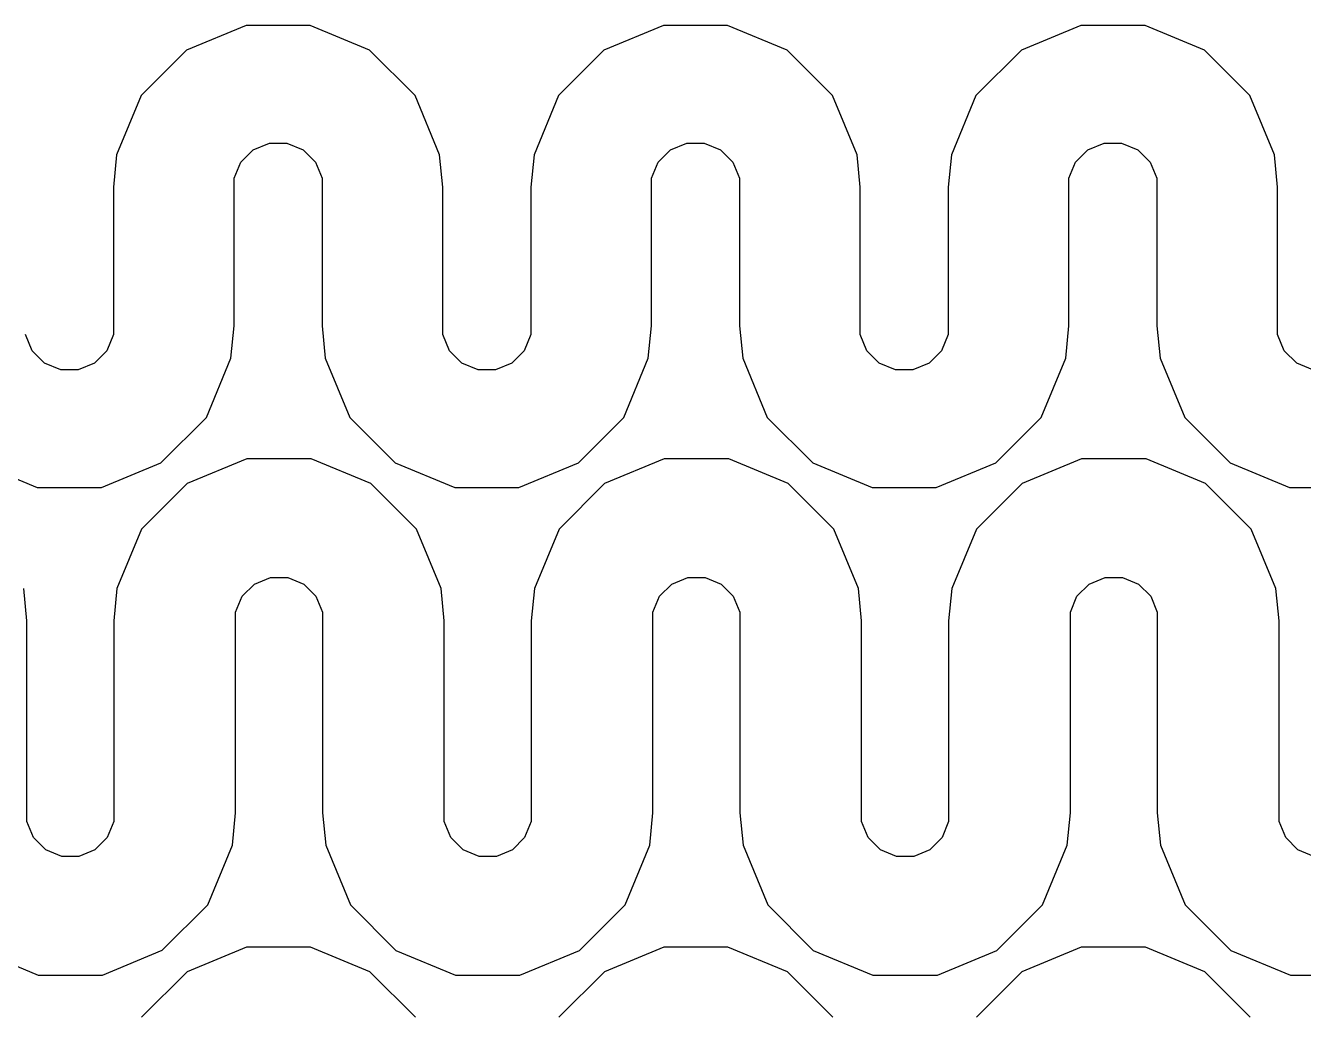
# Model space of a CAD drawing. Header units: metres. Extents: x 0 to 117, y 0 to 64.
# Drawn here: x 54.455 to 59.121, y 32.18 to 35.783 of the extents above; entities that cross this region are included whole.
import ezdxf

# ---------------------------------------------------------------- set-up
doc = ezdxf.new("R2010")
doc.units = ezdxf.units.M

msp = doc.modelspace()

# ---------------------------------------------------------------- linework, layer by layer
for points in [[(59.1551, 34.5257), (59.0959, 34.5501), (59.0507, 34.5953), (59.0263, 34.6542), (59.0263, 35.193), (59.0263, 35.193), (59.0263, 35.193), (59.0263, 35.193), (59.0146, 35.3101), (59.0146, 35.3101), (59.0146, 35.3101), (59.0146, 35.3101), (59.0146, 35.3101), (59.0146, 35.3101), (59.0146, 35.3101), (59.0146, 35.3101), (58.925, 35.527), (58.925, 35.527), (58.925, 35.527), (58.925, 35.527), (58.925, 35.527), (58.925, 35.527), (58.925, 35.527), (58.925, 35.527), (58.925, 35.527), (58.925, 35.527), (58.7591, 35.6928), (58.7591, 35.6928), (58.7591, 35.6928), (58.7591, 35.6928), (58.7591, 35.6928), (58.7591, 35.6928), (58.7591, 35.6928), (58.7591, 35.6928), (58.7591, 35.6928), (58.7591, 35.6928), (58.5422, 35.7825), (58.5422, 35.7825), (58.5422, 35.7825), (58.5422, 35.7825), (58.5422, 35.7825), (58.5422, 35.7825), (58.5422, 35.7825), (58.5422, 35.7825), (58.5422, 35.7825), (58.5422, 35.7825), (58.3077, 35.7825), (58.3077, 35.7825), (58.3077, 35.7825), (58.3077, 35.7825), (58.3077, 35.7825), (58.3077, 35.7825), (58.3077, 35.7825), (58.3077, 35.7825), (58.3077, 35.7825), (58.3077, 35.7825), (58.0908, 35.6928), (58.0908, 35.6928), (58.0908, 35.6928), (58.0908, 35.6928), (58.0908, 35.6928), (58.0908, 35.6928), (58.0908, 35.6928), (58.0908, 35.6928), (58.0908, 35.6928), (58.0908, 35.6928), (57.925, 35.527), (57.925, 35.527), (57.925, 35.527), (57.925, 35.527), (57.925, 35.527), (57.925, 35.527), (57.925, 35.527), (57.925, 35.527), (57.925, 35.527), (57.925, 35.527), (57.8353, 35.3101), (57.8353, 35.3101), (57.8353, 35.3101), (57.8353, 35.3101), (57.8353, 35.3101), (57.8353, 35.3101), (57.8353, 35.3101), (57.8353, 35.3101), (57.8236, 35.193), (57.8236, 35.193), (57.8236, 35.193), (57.8236, 35.193), (57.8236, 34.6542), (57.7992, 34.5953), (57.754, 34.5501), (57.6948, 34.5255), (57.6308, 34.5255), (57.5719, 34.5501), (57.5267, 34.5953), (57.5023, 34.6542), (57.5023, 35.193), (57.5023, 35.193), (57.5023, 35.193), (57.5023, 35.193), (57.4906, 35.3101), (57.4906, 35.3101), (57.4906, 35.3101), (57.4906, 35.3101), (57.4906, 35.3101), (57.4906, 35.3101), (57.4906, 35.3101), (57.4906, 35.3101), (57.401, 35.527), (57.401, 35.527), (57.401, 35.527), (57.401, 35.527), (57.401, 35.527), (57.401, 35.527), (57.401, 35.527), (57.401, 35.527), (57.401, 35.527), (57.401, 35.527), (57.2351, 35.6928), (57.2351, 35.6928), (57.2351, 35.6928), (57.2351, 35.6928), (57.2351, 35.6928), (57.2351, 35.6928), (57.2351, 35.6928), (57.2351, 35.6928), (57.2351, 35.6928), (57.2351, 35.6928), (57.0182, 35.7825), (57.0182, 35.7825), (57.0182, 35.7825), (57.0182, 35.7825), (57.0182, 35.7825), (57.0182, 35.7825), (57.0182, 35.7825), (57.0182, 35.7825), (57.0182, 35.7825), (57.0182, 35.7825), (56.7837, 35.7825), (56.7837, 35.7825), (56.7837, 35.7825), (56.7837, 35.7825), (56.7837, 35.7825), (56.7837, 35.7825), (56.7837, 35.7825), (56.7837, 35.7825), (56.7837, 35.7825), (56.7837, 35.7825), (56.5668, 35.6928), (56.5668, 35.6928), (56.5668, 35.6928), (56.5668, 35.6928), (56.5668, 35.6928), (56.5668, 35.6928), (56.5668, 35.6928), (56.5668, 35.6928), (56.5668, 35.6928), (56.5668, 35.6928), (56.401, 35.527), (56.401, 35.527), (56.401, 35.527), (56.401, 35.527), (56.401, 35.527), (56.401, 35.527), (56.401, 35.527), (56.401, 35.527), (56.401, 35.527), (56.401, 35.527), (56.3113, 35.3101), (56.3113, 35.3101), (56.3113, 35.3101), (56.3113, 35.3101), (56.3113, 35.3101), (56.3113, 35.3101), (56.3113, 35.3101), (56.3113, 35.3101), (56.2996, 35.193), (56.2996, 35.193), (56.2996, 35.193), (56.2996, 35.193), (56.2996, 34.6542), (56.2752, 34.5953), (56.23, 34.5501), (56.1708, 34.5255), (56.1071, 34.5255), (56.0479, 34.5501), (56.0027, 34.5953), (55.9783, 34.6542), (55.9783, 35.193), (55.9783, 35.193), (55.9783, 35.193), (55.9783, 35.193), (55.9666, 35.3101), (55.9666, 35.3101), (55.9666, 35.3101), (55.9666, 35.3101), (55.9666, 35.3101), (55.9666, 35.3101), (55.9666, 35.3101), (55.9666, 35.3101), (55.877, 35.527), (55.877, 35.527), (55.877, 35.527), (55.877, 35.527), (55.877, 35.527), (55.877, 35.527), (55.877, 35.527), (55.877, 35.527), (55.877, 35.527), (55.877, 35.527), (55.7111, 35.6928), (55.7111, 35.6928), (55.7111, 35.6928), (55.7111, 35.6928), (55.7111, 35.6928), (55.7111, 35.6928), (55.7111, 35.6928), (55.7111, 35.6928), (55.7111, 35.6928), (55.7111, 35.6928), (55.4942, 35.7825), (55.4942, 35.7825), (55.4942, 35.7825), (55.4942, 35.7825), (55.4942, 35.7825), (55.4942, 35.7825), (55.4942, 35.7825), (55.4942, 35.7825), (55.4942, 35.7825), (55.4942, 35.7825), (55.2597, 35.7825), (55.2597, 35.7825), (55.2597, 35.7825), (55.2597, 35.7825), (55.2597, 35.7825), (55.2597, 35.7825), (55.2597, 35.7825), (55.2597, 35.7825), (55.2597, 35.7825), (55.2597, 35.7825), (55.0428, 35.6928), (55.0428, 35.6928), (55.0428, 35.6928), (55.0428, 35.6928), (55.0428, 35.6928), (55.0428, 35.6928), (55.0428, 35.6928), (55.0428, 35.6928), (55.0428, 35.6928), (55.0428, 35.6928), (54.877, 35.527), (54.877, 35.527), (54.877, 35.527), (54.877, 35.527), (54.877, 35.527), (54.877, 35.527), (54.877, 35.527), (54.877, 35.527), (54.877, 35.527), (54.877, 35.527), (54.7873, 35.3101), (54.7873, 35.3101), (54.7873, 35.3101), (54.7873, 35.3101), (54.7873, 35.3101), (54.7873, 35.3101), (54.7873, 35.3101), (54.7873, 35.3101), (54.7756, 35.193), (54.7756, 35.193), (54.7756, 35.193), (54.7756, 35.193), (54.7756, 34.6542), (54.7512, 34.5953), (54.706, 34.5501), (54.6468, 34.5255), (54.5831, 34.5255), (54.5239, 34.5501), (54.4787, 34.5953), (54.4543, 34.6542)], [(54.2808, 34.1864), (54.4977, 34.0964), (54.4977, 34.0964), (54.4977, 34.0964), (54.4977, 34.0964), (54.4977, 34.0964), (54.4977, 34.0964), (54.4977, 34.0964), (54.4977, 34.0964), (54.4977, 34.0964), (54.4977, 34.0964), (54.7322, 34.0964), (54.7322, 34.0964), (54.7322, 34.0964), (54.7322, 34.0964), (54.7322, 34.0964), (54.7322, 34.0964), (54.7322, 34.0964), (54.7322, 34.0964), (54.7322, 34.0964), (54.7322, 34.0964), (54.9491, 34.1864), (54.9491, 34.1864), (54.9491, 34.1864), (54.9491, 34.1864), (54.9491, 34.1864), (54.9491, 34.1864), (54.9491, 34.1864), (54.9491, 34.1864), (54.9491, 34.1864), (54.9491, 34.1864), (55.115, 34.3522), (55.115, 34.3522), (55.115, 34.3522), (55.115, 34.3522), (55.115, 34.3522), (55.115, 34.3522), (55.115, 34.3522), (55.115, 34.3522), (55.115, 34.3522), (55.115, 34.3522), (55.2046, 34.5689), (55.2046, 34.5689), (55.2046, 34.5689), (55.2046, 34.5689), (55.2046, 34.5689), (55.2046, 34.5689), (55.2046, 34.5689), (55.2046, 34.5689), (55.2163, 34.6862), (55.2163, 34.6862), (55.2163, 34.6862), (55.2163, 34.6862), (55.2163, 35.225), (55.2407, 35.2839), (55.2859, 35.3291), (55.3451, 35.3535), (55.4088, 35.3535), (55.468, 35.3291), (55.5132, 35.2839), (55.5376, 35.225), (55.5376, 34.6862), (55.5376, 34.6862), (55.5376, 34.6862), (55.5376, 34.6862), (55.5493, 34.5689), (55.5493, 34.5689), (55.5493, 34.5689), (55.5493, 34.5689), (55.5493, 34.5689), (55.5493, 34.5689), (55.5493, 34.5689), (55.5493, 34.5689), (55.639, 34.3522), (55.639, 34.3522), (55.639, 34.3522), (55.639, 34.3522), (55.639, 34.3522), (55.639, 34.3522), (55.639, 34.3522), (55.639, 34.3522), (55.639, 34.3522), (55.639, 34.3522), (55.8048, 34.1864), (55.8048, 34.1864), (55.8048, 34.1864), (55.8048, 34.1864), (55.8048, 34.1864), (55.8048, 34.1864), (55.8048, 34.1864), (55.8048, 34.1864), (55.8048, 34.1864), (55.8048, 34.1864), (56.0217, 34.0964), (56.0217, 34.0964), (56.0217, 34.0964), (56.0217, 34.0964), (56.0217, 34.0964), (56.0217, 34.0964), (56.0217, 34.0964), (56.0217, 34.0964), (56.0217, 34.0964), (56.0217, 34.0964), (56.2562, 34.0964), (56.2562, 34.0964), (56.2562, 34.0964), (56.2562, 34.0964), (56.2562, 34.0964), (56.2562, 34.0964), (56.2562, 34.0964), (56.2562, 34.0964), (56.2562, 34.0964), (56.2562, 34.0964), (56.4731, 34.1864), (56.4731, 34.1864), (56.4731, 34.1864), (56.4731, 34.1864), (56.4731, 34.1864), (56.4731, 34.1864), (56.4731, 34.1864), (56.4731, 34.1864), (56.4731, 34.1864), (56.4731, 34.1864), (56.639, 34.3522), (56.639, 34.3522), (56.639, 34.3522), (56.639, 34.3522), (56.639, 34.3522), (56.639, 34.3522), (56.639, 34.3522), (56.639, 34.3522), (56.639, 34.3522), (56.639, 34.3522), (56.7286, 34.5689), (56.7286, 34.5689), (56.7286, 34.5689), (56.7286, 34.5689), (56.7286, 34.5689), (56.7286, 34.5689), (56.7286, 34.5689), (56.7286, 34.5689), (56.7403, 34.6862), (56.7403, 34.6862), (56.7403, 34.6862), (56.7403, 34.6862), (56.7403, 35.225), (56.7647, 35.2839), (56.8099, 35.3291), (56.8688, 35.3535), (56.9328, 35.3535), (56.992, 35.3291), (57.0372, 35.2839), (57.0616, 35.225), (57.0616, 34.6862), (57.0616, 34.6862), (57.0616, 34.6862), (57.0616, 34.6862), (57.0733, 34.5689), (57.0733, 34.5689), (57.0733, 34.5689), (57.0733, 34.5689), (57.0733, 34.5689), (57.0733, 34.5689), (57.0733, 34.5689), (57.0733, 34.5689), (57.163, 34.3522), (57.163, 34.3522), (57.163, 34.3522), (57.163, 34.3522), (57.163, 34.3522), (57.163, 34.3522), (57.163, 34.3522), (57.163, 34.3522), (57.163, 34.3522), (57.163, 34.3522), (57.3288, 34.1864), (57.3288, 34.1864), (57.3288, 34.1864), (57.3288, 34.1864), (57.3288, 34.1864), (57.3288, 34.1864), (57.3288, 34.1864), (57.3288, 34.1864), (57.3288, 34.1864), (57.3288, 34.1864), (57.5457, 34.0964), (57.5457, 34.0964), (57.5457, 34.0964), (57.5457, 34.0964), (57.5457, 34.0964), (57.5457, 34.0964), (57.5457, 34.0964), (57.5457, 34.0964), (57.5457, 34.0964), (57.5457, 34.0964), (57.7802, 34.0964), (57.7802, 34.0964), (57.7802, 34.0964), (57.7802, 34.0964), (57.7802, 34.0964), (57.7802, 34.0964), (57.7802, 34.0964), (57.7802, 34.0964), (57.7802, 34.0964), (57.7802, 34.0964), (57.9971, 34.1864), (57.9971, 34.1864), (57.9971, 34.1864), (57.9971, 34.1864), (57.9971, 34.1864), (57.9971, 34.1864), (57.9971, 34.1864), (57.9971, 34.1864), (57.9971, 34.1864), (57.9971, 34.1864), (58.163, 34.3522), (58.163, 34.3522), (58.163, 34.3522), (58.163, 34.3522), (58.163, 34.3522), (58.163, 34.3522), (58.163, 34.3522), (58.163, 34.3522), (58.163, 34.3522), (58.163, 34.3522), (58.2526, 34.5689), (58.2526, 34.5689), (58.2526, 34.5689), (58.2526, 34.5689), (58.2526, 34.5689), (58.2526, 34.5689), (58.2526, 34.5689), (58.2526, 34.5689), (58.2643, 34.6862), (58.2643, 34.6862), (58.2643, 34.6862), (58.2643, 34.6862), (58.2643, 35.225), (58.2887, 35.2839), (58.3339, 35.3291), (58.3928, 35.3535), (58.4568, 35.3535), (58.516, 35.3291), (58.5612, 35.2839), (58.5856, 35.225), (58.5856, 34.6862), (58.5856, 34.6862), (58.5856, 34.6862), (58.5856, 34.6862), (58.5973, 34.5689), (58.5973, 34.5689), (58.5973, 34.5689), (58.5973, 34.5689), (58.5973, 34.5689), (58.5973, 34.5689), (58.5973, 34.5689), (58.5973, 34.5689), (58.687, 34.3522), (58.687, 34.3522), (58.687, 34.3522), (58.687, 34.3522), (58.687, 34.3522), (58.687, 34.3522), (58.687, 34.3522), (58.687, 34.3522), (58.687, 34.3522), (58.687, 34.3522), (58.8528, 34.1864), (58.8528, 34.1864), (58.8528, 34.1864), (58.8528, 34.1864), (58.8528, 34.1864), (58.8528, 34.1864), (58.8528, 34.1864), (58.8528, 34.1864), (58.8528, 34.1864), (58.8528, 34.1864), (59.0697, 34.0964), (59.0697, 34.0964), (59.0697, 34.0964), (59.0697, 34.0964), (59.0697, 34.0964), (59.0697, 34.0964), (59.0697, 34.0964), (59.0697, 34.0964), (59.0697, 34.0964), (59.0697, 34.0964), (59.3042, 34.0964)], [(59.1589, 32.7495), (59.1005, 32.7736), (59.0558, 32.8183), (59.0316, 32.8767), (59.0316, 33.6093), (59.0316, 33.6093), (59.0316, 33.6093), (59.0316, 33.6093), (59.02, 33.7271), (59.02, 33.7271), (59.02, 33.7271), (59.02, 33.7271), (59.02, 33.7271), (59.02, 33.7271), (59.02, 33.7271), (59.02, 33.7271), (58.93, 33.9446), (58.93, 33.9446), (58.93, 33.9446), (58.93, 33.9446), (58.93, 33.9446), (58.93, 33.9446), (58.93, 33.9446), (58.93, 33.9446), (58.93, 33.9446), (58.93, 33.9446), (58.7634, 34.1109), (58.7634, 34.1109), (58.7634, 34.1109), (58.7634, 34.1109), (58.7634, 34.1109), (58.7634, 34.1109), (58.7634, 34.1109), (58.7634, 34.1109), (58.7634, 34.1109), (58.7634, 34.1109), (58.546, 34.2011), (58.546, 34.2011), (58.546, 34.2011), (58.546, 34.2011), (58.546, 34.2011), (58.546, 34.2011), (58.546, 34.2011), (58.546, 34.2011), (58.546, 34.2011), (58.546, 34.2011), (58.3108, 34.2011), (58.3108, 34.2011), (58.3108, 34.2011), (58.3108, 34.2011), (58.3108, 34.2011), (58.3108, 34.2011), (58.3108, 34.2011), (58.3108, 34.2011), (58.3108, 34.2011), (58.3108, 34.2011), (58.0931, 34.1109), (58.0931, 34.1109), (58.0931, 34.1109), (58.0931, 34.1109), (58.0931, 34.1109), (58.0931, 34.1109), (58.0931, 34.1109), (58.0931, 34.1109), (58.0931, 34.1109), (58.0931, 34.1109), (57.9267, 33.9446), (57.9267, 33.9446), (57.9267, 33.9446), (57.9267, 33.9446), (57.9267, 33.9446), (57.9267, 33.9446), (57.9267, 33.9446), (57.9267, 33.9446), (57.9267, 33.9446), (57.9267, 33.9446), (57.8366, 33.7271), (57.8366, 33.7271), (57.8366, 33.7271), (57.8366, 33.7271), (57.8366, 33.7271), (57.8366, 33.7271), (57.8366, 33.7271), (57.8366, 33.7271), (57.8251, 33.6093), (57.8251, 33.6093), (57.8251, 33.6093), (57.8251, 33.6093), (57.8251, 32.8767), (57.801, 32.8183), (57.7563, 32.7736), (57.6979, 32.7495), (57.6349, 32.7495), (57.5765, 32.7736), (57.5318, 32.8183), (57.5076, 32.8767), (57.5076, 33.6093), (57.5076, 33.6093), (57.5076, 33.6093), (57.5076, 33.6093), (57.496, 33.7271), (57.496, 33.7271), (57.496, 33.7271), (57.496, 33.7271), (57.496, 33.7271), (57.496, 33.7271), (57.496, 33.7271), (57.496, 33.7271), (57.406, 33.9446), (57.406, 33.9446), (57.406, 33.9446), (57.406, 33.9446), (57.406, 33.9446), (57.406, 33.9446), (57.406, 33.9446), (57.406, 33.9446), (57.406, 33.9446), (57.406, 33.9446), (57.2394, 34.1109), (57.2394, 34.1109), (57.2394, 34.1109), (57.2394, 34.1109), (57.2394, 34.1109), (57.2394, 34.1109), (57.2394, 34.1109), (57.2394, 34.1109), (57.2394, 34.1109), (57.2394, 34.1109), (57.022, 34.2011), (57.022, 34.2011), (57.022, 34.2011), (57.022, 34.2011), (57.022, 34.2011), (57.022, 34.2011), (57.022, 34.2011), (57.022, 34.2011), (57.022, 34.2011), (57.022, 34.2011), (56.7865, 34.2011), (56.7865, 34.2011), (56.7865, 34.2011), (56.7865, 34.2011), (56.7865, 34.2011), (56.7865, 34.2011), (56.7865, 34.2011), (56.7865, 34.2011), (56.7865, 34.2011), (56.7865, 34.2011), (56.5691, 34.1109), (56.5691, 34.1109), (56.5691, 34.1109), (56.5691, 34.1109), (56.5691, 34.1109), (56.5691, 34.1109), (56.5691, 34.1109), (56.5691, 34.1109), (56.5691, 34.1109), (56.5691, 34.1109), (56.4027, 33.9446), (56.4027, 33.9446), (56.4027, 33.9446), (56.4027, 33.9446), (56.4027, 33.9446), (56.4027, 33.9446), (56.4027, 33.9446), (56.4027, 33.9446), (56.4027, 33.9446), (56.4027, 33.9446), (56.3126, 33.7271), (56.3126, 33.7271), (56.3126, 33.7271), (56.3126, 33.7271), (56.3126, 33.7271), (56.3126, 33.7271), (56.3126, 33.7271), (56.3126, 33.7271), (56.3011, 33.6093), (56.3011, 33.6093), (56.3011, 33.6093), (56.3011, 33.6093), (56.3011, 32.8767), (56.277, 32.8183), (56.2323, 32.7736), (56.1739, 32.7495), (56.1106, 32.7495), (56.0525, 32.7736), (56.0078, 32.8183), (55.9836, 32.8767), (55.9836, 33.6095), (55.9836, 33.6095), (55.9836, 33.6095), (55.9836, 33.6095), (55.972, 33.7271), (55.972, 33.7271), (55.972, 33.7271), (55.972, 33.7271), (55.972, 33.7271), (55.972, 33.7271), (55.972, 33.7271), (55.972, 33.7271), (55.8818, 33.9446), (55.8818, 33.9446), (55.8818, 33.9446), (55.8818, 33.9446), (55.8818, 33.9446), (55.8818, 33.9446), (55.8818, 33.9446), (55.8818, 33.9446), (55.8818, 33.9446), (55.8818, 33.9446), (55.7154, 34.1109), (55.7154, 34.1109), (55.7154, 34.1109), (55.7154, 34.1109), (55.7154, 34.1109), (55.7154, 34.1109), (55.7154, 34.1109), (55.7154, 34.1109), (55.7154, 34.1109), (55.7154, 34.1109), (55.498, 34.2011), (55.498, 34.2011), (55.498, 34.2011), (55.498, 34.2011), (55.498, 34.2011), (55.498, 34.2011), (55.498, 34.2011), (55.498, 34.2011), (55.498, 34.2011), (55.498, 34.2011), (55.2625, 34.2011), (55.2625, 34.2011), (55.2625, 34.2011), (55.2625, 34.2011), (55.2625, 34.2011), (55.2625, 34.2011), (55.2625, 34.2011), (55.2625, 34.2011), (55.2625, 34.2011), (55.2625, 34.2011), (55.0451, 34.1109), (55.0451, 34.1109), (55.0451, 34.1109), (55.0451, 34.1109), (55.0451, 34.1109), (55.0451, 34.1109), (55.0451, 34.1109), (55.0451, 34.1109), (55.0451, 34.1109), (55.0451, 34.1109), (54.8787, 33.9446), (54.8787, 33.9446), (54.8787, 33.9446), (54.8787, 33.9446), (54.8787, 33.9446), (54.8787, 33.9446), (54.8787, 33.9446), (54.8787, 33.9446), (54.8787, 33.9446), (54.8787, 33.9446), (54.7886, 33.7271), (54.7886, 33.7271), (54.7886, 33.7271), (54.7886, 33.7271), (54.7886, 33.7271), (54.7886, 33.7271), (54.7886, 33.7271), (54.7886, 33.7271), (54.7771, 33.6093), (54.7771, 33.6093), (54.7771, 33.6093), (54.7771, 33.6093), (54.7771, 32.8767), (54.7527, 32.8183), (54.7083, 32.7739), (54.6499, 32.7497), (54.5869, 32.7497), (54.5285, 32.7739), (54.4838, 32.8183), (54.4596, 32.8767), (54.4596, 33.6093), (54.4596, 33.6093), (54.4596, 33.6093), (54.4596, 33.6093), (54.448, 33.7271)], [(54.2831, 32.4068), (54.5005, 32.3167), (54.5005, 32.3167), (54.5005, 32.3167), (54.5005, 32.3167), (54.5005, 32.3167), (54.5005, 32.3167), (54.5005, 32.3167), (54.5005, 32.3167), (54.5005, 32.3167), (54.5005, 32.3167), (54.736, 32.3167), (54.736, 32.3167), (54.736, 32.3167), (54.736, 32.3167), (54.736, 32.3167), (54.736, 32.3167), (54.736, 32.3167), (54.736, 32.3167), (54.736, 32.3167), (54.736, 32.3167), (54.9534, 32.4068), (54.9534, 32.4068), (54.9534, 32.4068), (54.9534, 32.4068), (54.9534, 32.4068), (54.9534, 32.4068), (54.9534, 32.4068), (54.9534, 32.4068), (54.9534, 32.4068), (54.9534, 32.4068), (55.1198, 32.5732), (55.1198, 32.5732), (55.1198, 32.5732), (55.1198, 32.5732), (55.1198, 32.5732), (55.1198, 32.5732), (55.1198, 32.5732), (55.1198, 32.5732), (55.1198, 32.5732), (55.1198, 32.5732), (55.21, 32.7906), (55.21, 32.7906), (55.21, 32.7906), (55.21, 32.7906), (55.21, 32.7906), (55.21, 32.7906), (55.21, 32.7906), (55.21, 32.7906), (55.2216, 32.9082), (55.2216, 32.9082), (55.2216, 32.9082), (55.2216, 32.9082), (55.2216, 33.641), (55.2458, 33.6992), (55.2905, 33.7439), (55.3489, 33.768), (55.4119, 33.768), (55.4703, 33.7439), (55.515, 33.6992), (55.5391, 33.641), (55.5391, 32.9082), (55.5391, 32.9082), (55.5391, 32.9082), (55.5391, 32.9082), (55.5506, 32.7906), (55.5506, 32.7906), (55.5506, 32.7906), (55.5506, 32.7906), (55.5506, 32.7906), (55.5506, 32.7906), (55.5506, 32.7906), (55.5506, 32.7906), (55.6407, 32.5732), (55.6407, 32.5732), (55.6407, 32.5732), (55.6407, 32.5732), (55.6407, 32.5732), (55.6407, 32.5732), (55.6407, 32.5732), (55.6407, 32.5732), (55.6407, 32.5732), (55.6407, 32.5732), (55.8071, 32.4066), (55.8071, 32.4066), (55.8071, 32.4066), (55.8071, 32.4066), (55.8071, 32.4066), (55.8071, 32.4066), (55.8071, 32.4066), (55.8071, 32.4066), (55.8071, 32.4066), (55.8071, 32.4066), (56.0245, 32.3167), (56.0245, 32.3167), (56.0245, 32.3167), (56.0245, 32.3167), (56.0245, 32.3167), (56.0245, 32.3167), (56.0245, 32.3167), (56.0245, 32.3167), (56.0245, 32.3167), (56.0245, 32.3167), (56.26, 32.3167), (56.26, 32.3167), (56.26, 32.3167), (56.26, 32.3167), (56.26, 32.3167), (56.26, 32.3167), (56.26, 32.3167), (56.26, 32.3167), (56.26, 32.3167), (56.26, 32.3167), (56.4774, 32.4066), (56.4774, 32.4066), (56.4774, 32.4066), (56.4774, 32.4066), (56.4774, 32.4066), (56.4774, 32.4066), (56.4774, 32.4066), (56.4774, 32.4066), (56.4774, 32.4066), (56.4774, 32.4066), (56.644, 32.5732), (56.644, 32.5732), (56.644, 32.5732), (56.644, 32.5732), (56.644, 32.5732), (56.644, 32.5732), (56.644, 32.5732), (56.644, 32.5732), (56.644, 32.5732), (56.644, 32.5732), (56.734, 32.7906), (56.734, 32.7906), (56.734, 32.7906), (56.734, 32.7906), (56.734, 32.7906), (56.734, 32.7906), (56.734, 32.7906), (56.734, 32.7906), (56.7456, 32.9082), (56.7456, 32.9082), (56.7456, 32.9082), (56.7456, 32.9082), (56.7456, 33.641), (56.7698, 33.6992), (56.8145, 33.7439), (56.8729, 33.768), (56.9359, 33.768), (56.9943, 33.7439), (57.039, 33.6992), (57.0631, 33.641), (57.0631, 32.9082), (57.0631, 32.9082), (57.0631, 32.9082), (57.0631, 32.9082), (57.0746, 32.7906), (57.0746, 32.7906), (57.0746, 32.7906), (57.0746, 32.7906), (57.0746, 32.7906), (57.0746, 32.7906), (57.0746, 32.7906), (57.0746, 32.7906), (57.1647, 32.5732), (57.1647, 32.5732), (57.1647, 32.5732), (57.1647, 32.5732), (57.1647, 32.5732), (57.1647, 32.5732), (57.1647, 32.5732), (57.1647, 32.5732), (57.1647, 32.5732), (57.1647, 32.5732), (57.3311, 32.4066), (57.3311, 32.4066), (57.3311, 32.4066), (57.3311, 32.4066), (57.3311, 32.4066), (57.3311, 32.4066), (57.3311, 32.4066), (57.3311, 32.4066), (57.3311, 32.4066), (57.3311, 32.4066), (57.5488, 32.3167), (57.5488, 32.3167), (57.5488, 32.3167), (57.5488, 32.3167), (57.5488, 32.3167), (57.5488, 32.3167), (57.5488, 32.3167), (57.5488, 32.3167), (57.5488, 32.3167), (57.5488, 32.3167), (57.784, 32.3167), (57.784, 32.3167), (57.784, 32.3167), (57.784, 32.3167), (57.784, 32.3167), (57.784, 32.3167), (57.784, 32.3167), (57.784, 32.3167), (57.784, 32.3167), (57.784, 32.3167), (58.0014, 32.4066), (58.0014, 32.4066), (58.0014, 32.4066), (58.0014, 32.4066), (58.0014, 32.4066), (58.0014, 32.4066), (58.0014, 32.4066), (58.0014, 32.4066), (58.0014, 32.4066), (58.0014, 32.4066), (58.168, 32.5732), (58.168, 32.5732), (58.168, 32.5732), (58.168, 32.5732), (58.168, 32.5732), (58.168, 32.5732), (58.168, 32.5732), (58.168, 32.5732), (58.168, 32.5732), (58.168, 32.5732), (58.258, 32.7906), (58.258, 32.7906), (58.258, 32.7906), (58.258, 32.7906), (58.258, 32.7906), (58.258, 32.7906), (58.258, 32.7906), (58.258, 32.7906), (58.2696, 32.9082), (58.2696, 32.9082), (58.2696, 32.9082), (58.2696, 32.9082), (58.2696, 33.641), (58.2938, 33.6992), (58.3385, 33.7439), (58.3969, 33.768), (58.4599, 33.768), (58.5183, 33.7439), (58.563, 33.6992), (58.5871, 33.641), (58.5871, 32.9082), (58.5871, 32.9082), (58.5871, 32.9082), (58.5871, 32.9082), (58.5986, 32.7906), (58.5986, 32.7906), (58.5986, 32.7906), (58.5986, 32.7906), (58.5986, 32.7906), (58.5986, 32.7906), (58.5986, 32.7906), (58.5986, 32.7906), (58.6887, 32.5732), (58.6887, 32.5732), (58.6887, 32.5732), (58.6887, 32.5732), (58.6887, 32.5732), (58.6887, 32.5732), (58.6887, 32.5732), (58.6887, 32.5732), (58.6887, 32.5732), (58.6887, 32.5732), (58.8551, 32.4066), (58.8551, 32.4066), (58.8551, 32.4066), (58.8551, 32.4066), (58.8551, 32.4066), (58.8551, 32.4066), (58.8551, 32.4066), (58.8551, 32.4066), (58.8551, 32.4066), (58.8551, 32.4066), (59.0728, 32.3167), (59.0728, 32.3167), (59.0728, 32.3167), (59.0728, 32.3167), (59.0728, 32.3167), (59.0728, 32.3167), (59.0728, 32.3167), (59.0728, 32.3167), (59.0728, 32.3167), (59.0728, 32.3167), (59.308, 32.3167)], [(55.8782, 32.1625), (55.7124, 32.3284), (55.7124, 32.3284), (55.7124, 32.3284), (55.7124, 32.3284), (55.7124, 32.3284), (55.7124, 32.3284), (55.7124, 32.3284), (55.7124, 32.3284), (55.7124, 32.3284), (55.7124, 32.3284), (55.4957, 32.4183), (55.4957, 32.4183), (55.4957, 32.4183), (55.4957, 32.4183), (55.4957, 32.4183), (55.4957, 32.4183), (55.4957, 32.4183), (55.4957, 32.4183), (55.4957, 32.4183), (55.4957, 32.4183), (55.261, 32.4183), (55.261, 32.4183), (55.261, 32.4183), (55.261, 32.4183), (55.261, 32.4183), (55.261, 32.4183), (55.261, 32.4183), (55.261, 32.4183), (55.261, 32.4183), (55.261, 32.4183), (55.0443, 32.3284), (55.0443, 32.3284), (55.0443, 32.3284), (55.0443, 32.3284), (55.0443, 32.3284), (55.0443, 32.3284), (55.0443, 32.3284), (55.0443, 32.3284), (55.0443, 32.3284), (55.0443, 32.3284), (54.8785, 32.1625)], [(57.4022, 32.1628), (57.2364, 32.3286), (57.2364, 32.3286), (57.2364, 32.3286), (57.2364, 32.3286), (57.2364, 32.3286), (57.2364, 32.3286), (57.2364, 32.3286), (57.2364, 32.3286), (57.2364, 32.3286), (57.2364, 32.3286), (57.0194, 32.4183), (57.0194, 32.4183), (57.0194, 32.4183), (57.0194, 32.4183), (57.0194, 32.4183), (57.0194, 32.4183), (57.0194, 32.4183), (57.0194, 32.4183), (57.0194, 32.4183), (57.0194, 32.4183), (56.785, 32.4183), (56.785, 32.4183), (56.785, 32.4183), (56.785, 32.4183), (56.785, 32.4183), (56.785, 32.4183), (56.785, 32.4183), (56.785, 32.4183), (56.785, 32.4183), (56.785, 32.4183), (56.5683, 32.3284), (56.5683, 32.3284), (56.5683, 32.3284), (56.5683, 32.3284), (56.5683, 32.3284), (56.5683, 32.3284), (56.5683, 32.3284), (56.5683, 32.3284), (56.5683, 32.3284), (56.5683, 32.3284), (56.4025, 32.1625)], [(58.9262, 32.1625), (58.7604, 32.3284), (58.7604, 32.3284), (58.7604, 32.3284), (58.7604, 32.3284), (58.7604, 32.3284), (58.7604, 32.3284), (58.7604, 32.3284), (58.7604, 32.3284), (58.7604, 32.3284), (58.7604, 32.3284), (58.5437, 32.4183), (58.5437, 32.4183), (58.5437, 32.4183), (58.5437, 32.4183), (58.5437, 32.4183), (58.5437, 32.4183), (58.5437, 32.4183), (58.5437, 32.4183), (58.5437, 32.4183), (58.5437, 32.4183), (58.309, 32.4183), (58.309, 32.4183), (58.309, 32.4183), (58.309, 32.4183), (58.309, 32.4183), (58.309, 32.4183), (58.309, 32.4183), (58.309, 32.4183), (58.309, 32.4183), (58.309, 32.4183), (58.0923, 32.3284), (58.0923, 32.3284), (58.0923, 32.3284), (58.0923, 32.3284), (58.0923, 32.3284), (58.0923, 32.3284), (58.0923, 32.3284), (58.0923, 32.3284), (58.0923, 32.3284), (58.0923, 32.3284), (57.9265, 32.1625)]]:
    msp.add_lwpolyline(points)

doc.saveas('drawing.dxf')
